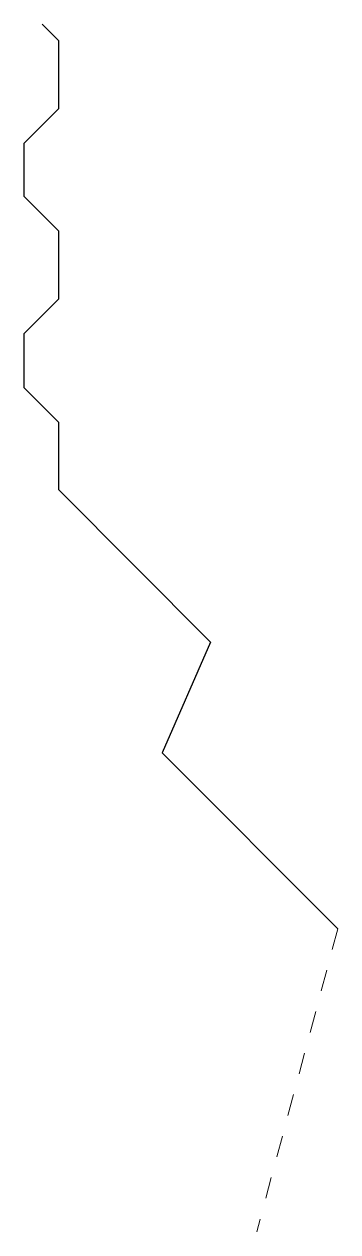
# Model space of a CAD drawing. Header units: metres. Extents: x -5 to 41, y -110 to 69.
import ezdxf

# ---------------------------------------------------------------- set-up
doc = ezdxf.new("R2010")
doc.units = ezdxf.units.M
doc.linetypes.add('Dash', pattern=[6.35, 3.175, -3.175])
doc.layers.add('A-DETL-GENF', color=92, linetype='Continuous', lineweight=18)
doc.layers.add('A-DETL-GENF-HDLN', color=1, linetype='Dash', lineweight=18)

# ---------------------------------------------------------------- blocks, each defined once
blk = doc.blocks.new('47 vogelschroot - 47 DI vogelschroot s e-5038894-00_0 Basismaterialen')
at = {"layer": 'A-DETL-GENF', "lineweight": 25}
for p, q in [((0, 66.42), (-2.46, 68.88)), ((0, 56.42), (0, 66.42)), ((-5.12, 51.3), (0, 56.42)), ((-5.12, 43.39), (-5.12, 51.3)), ((0, 38.27), (-5.12, 43.39)), ((0, 28.27), (0, 38.27)), ((-5.12, 23.15), (0, 28.27)), ((-5.12, 15.12), (-5.12, 23.15)), ((0, 10), (-5.12, 15.12)), ((0, 0), (0, 10)), ((0, 0), (22.49, -22.49)), ((22.49, -22.49), (15.33, -38.87)), ((15.33, -38.87), (41.33, -64.87))]:
    blk.add_line(p, q, dxfattribs=at)
at = {"layer": 'A-DETL-GENF-HDLN'}
blk.add_line((41.33, -64.87), (29.32, -109.69), dxfattribs=at)

msp = doc.modelspace()

# ---------------------------------------------------------------- block references
msp.add_blockref('47 vogelschroot - 47 DI vogelschroot s e-5038894-00_0 Basismaterialen', (0, 0))

doc.saveas('drawing.dxf')
